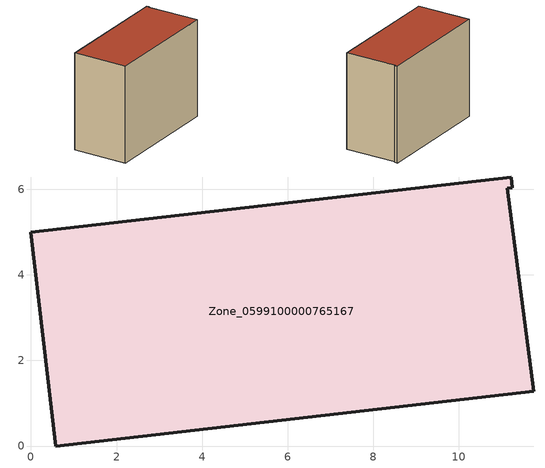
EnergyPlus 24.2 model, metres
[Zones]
Zone_0599100000765167
 floor ground (C_G): 11.25,6.04 11.13,6.02 11.75,1.28 0.58,0 0,5 11.22,6.29 z0
 wall outside (C_F): 11.25,6.04 11.22,6.29 0,5 0.58,0 11.75,1.28 11.13,6.02 11.25,6.04 z0:8.94
 roof outside (C_R): 11.13,6.02 11.25,6.04 11.22,6.29 0,5 0.58,0 11.75,1.28 z8.94
[BUILDING]
Pand.0599100000765167: North Axis=0; Terrain=City; Loads Convergence Tolerance Value=0.04; Temperature Convergence Tolerance Value=0.4; Solar Distribution=FullExterior; Maximum Number of Warmup Days=25; Minimum Number of Warmup Days=1
[Site:Location]
Rotterdam.The.Hague.AP_ZH_NLD Design_Conditions: Latitude=51.96; Longitude=4.45; Time Zone=1; Elevation=-4.5
[SITE:GROUNDTEMPERATURE:BUILDINGSURFACE]
18, 18, 18, 18, 18, 18, 18, 18, 18, 18, 18, 18
[MATERIAL] Thermal Absorptance=0.9; Solar Absorptance=0.7; Visible Absorptance=0.7
Name | Roughness | Thickness | Conductivity | Density | Specific Heat
G.TI.2015-2018 | MediumSmooth | 0.15 | 0.0428571 | 540 | 1210
F.TI.2015-2018 | Rough | 0.3 | 0.0666667 | 1920 | 840
R.TI.2015-2018 | MediumRough | 0.2 | 0.0333333 | 1500 | 1000
[CONSTRUCTION]
C_G: G.TI.2015-2018
C_F: F.TI.2015-2018
C_R: R.TI.2015-2018
[ZONE]
Zone_0599100000765167: Type=1; Multiplier=1; Ceiling Height=Autocalculate; Volume=Autocalculate; Floor Area=autocalculate; Part of Total Floor Area=Yes
[ZONEINFILTRATION:DESIGNFLOWRATE]
Infil_Zone_0599100000765167: Zone or ZoneList or Space or SpaceList=Zone_0599100000765167; Schedule=AlwaysOn; Design Flow Rate Calculation Method=Flow/Area; Flow Rate per Floor Area=0.0015; Constant Term Coefficient=1; Temperature Term Coefficient=0; Velocity Term Coefficient=0; Velocity Squared Term Coefficient=0
[HVACTEMPLATE:ZONE:IDEALLOADSAIRSYSTEM]
Zone_0599100000765167: Maximum Heating Supply Air Temperature=50; Minimum Cooling Supply Air Temperature=13; Maximum Heating Supply Air Humidity Ratio=0.0156; Minimum Cooling Supply Air Humidity Ratio=0.0077; Heating Limit=NoLimit; Cooling Limit=NoLimit; Dehumidification Control Type=ConstantSensibleHeatRatio; Cooling Sensible Heat Ratio=0.7; Dehumidification Setpoint=60; Humidification Control Type=None; Humidification Setpoint=30; Outdoor Air Method=None; Outdoor Air Flow Rate per Person=0.00944; Outdoor Air Flow Rate per Zone Floor Area=0; Outdoor Air Flow Rate per Zone=0; Demand Controlled Ventilation Type=None; Outdoor Air Economizer Type=NoEconomizer; Heat Recovery Type=None; Sensible Heat Recovery Effectiveness=0.7; Latent Heat Recovery Effectiveness=0.65
[ZONECONTROL:THERMOSTAT]
ThermostatControl_Zone_0599100000765167: Zone or ZoneList=Zone_0599100000765167; Control Type Schedule=DualSetpointControlType; Control 1=Thermostat_Zone_0599100000765167; Temperature Difference Between Cutout And Setpoint=0
[THERMOSTATSETPOINT:DUALSETPOINT]
Thermostat_Zone_0599100000765167: Heating Setpoint Temperature Schedule=HeatingSetpoint_Zone_0599100000765167; Cooling Setpoint Temperature Schedule=CoolingSetpoint_Zone_0599100000765167
[SCHEDULE:COMPACT]
HeatingSetpoint_Zone_0599100000765167: Through: 12/31, For: AllDays, Until: 24:00, 21
CoolingSetpoint_Zone_0599100000765167: Through: 12/31, For: AllDays, Until: 24:00, 24
DualSetpointControlType: Through: 12/31, For: AllDays, Until: 24:00, 4
AlwaysOn: Through: 12/31, For: AllDays, Until: 24:00, 1
